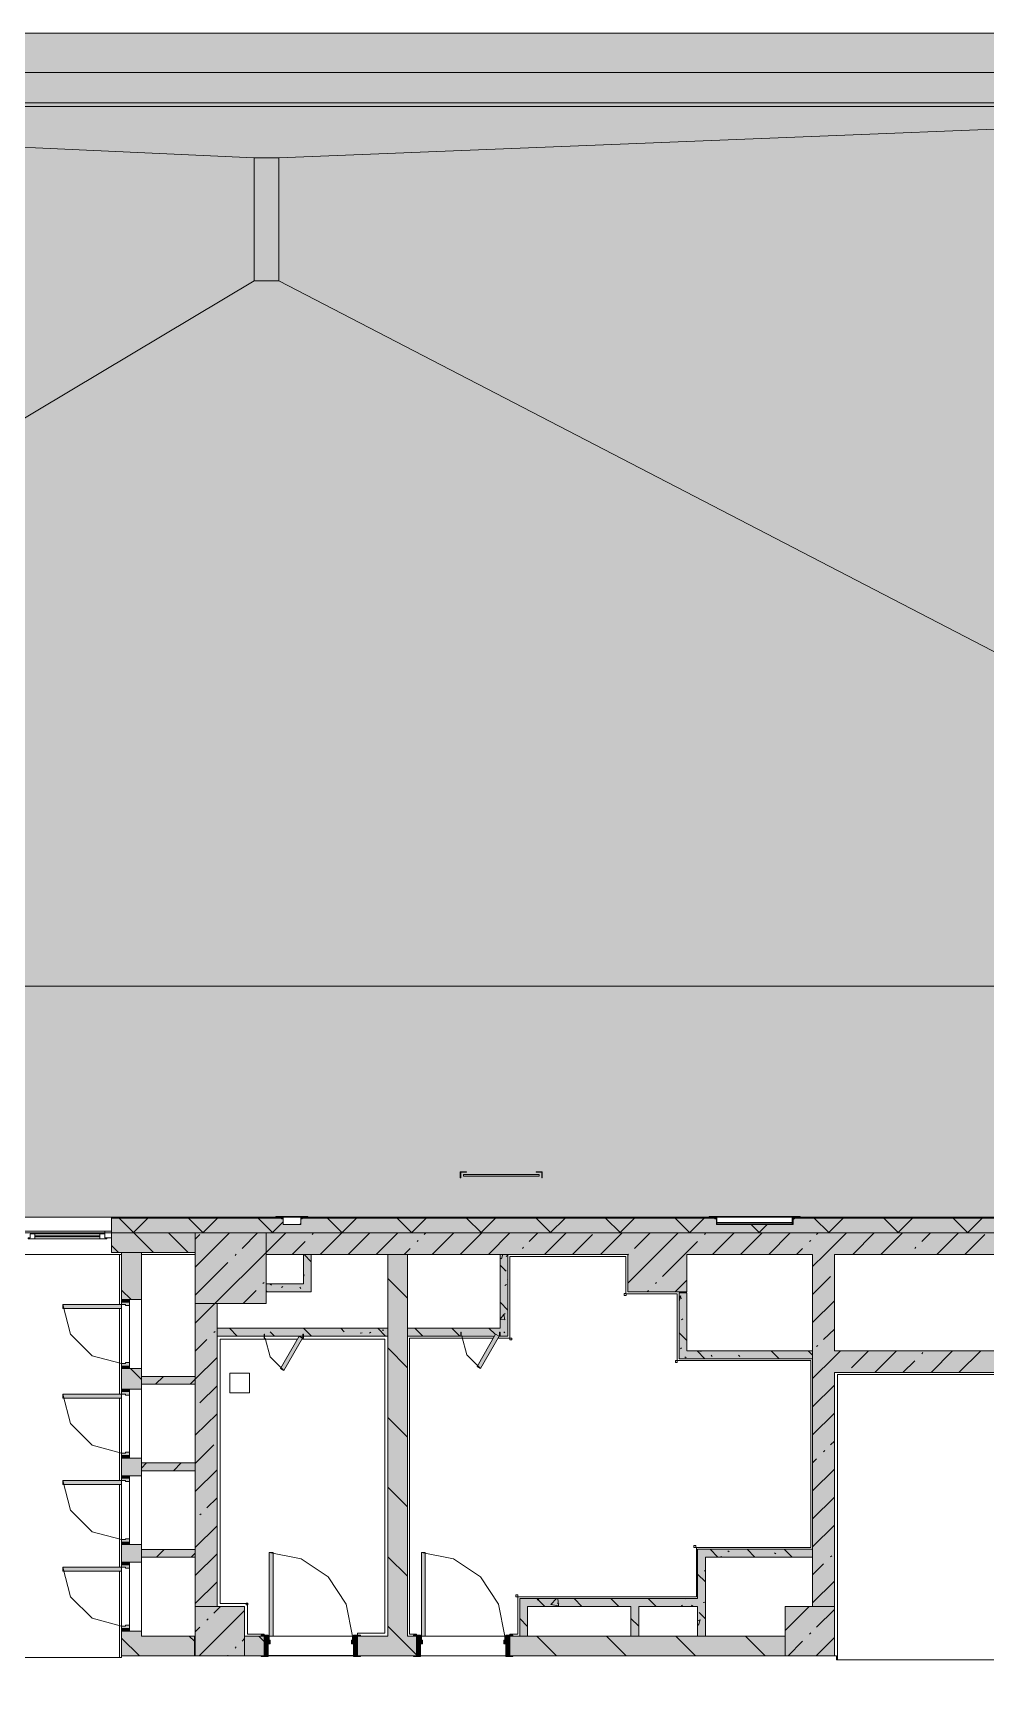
# Model space of a CAD drawing. Header units: millimetres. Extents: x -3817 to 677485, y -22715 to 103890.
# Drawn here: x 29029.9 to 29106.3, y 286.5 to 418.9 of the extents above; entities that cross this region are included whole.
import ezdxf

# ---------------------------------------------------------------- set-up
doc = ezdxf.new("R2010")
doc.units = ezdxf.units.MM
doc.layers.add('PDF _Геометрия', color=7, linetype='Continuous', true_color=0x1d1d1d)
doc.layers.add('PDF _Сплошная заливка', color=7, linetype='Continuous', true_color=0xffffff)

msp = doc.modelspace()

# ---------------------------------------------------------------- hatches: boundary and pattern name
at = {"layer": 'PDF _Сплошная заливка', "true_color": 0xd9d9d9, "transparency": 33554559}
msp.add_hatch(color=254, dxfattribs=at).paths.add_polyline_path([(28927.66, 319.47), (28932.88, 319.5), (28932.88, 324.07), (29240.17, 324.07), (29240.17, 391.23), (29202.13, 391.23), (29202.13, 418.87), (28916.02, 418.87), (28916.02, 319.47)])
at = {"layer": 'PDF _Сплошная заливка', "transparency": 33554559}
h = msp.add_hatch(color=256, dxfattribs=at)
h.paths.add_polyline_path([(29265.33, 322.82), (29266.95, 322.82), (29266.95, 324), (29220.88, 324), (29220.88, 322.82), (29250.64, 322.82)], flags=0)
h.paths.add_polyline_path([(29177.24, 322.82), (29187.81, 322.82), (29187.81, 324), (29171.33, 323.99), (29171.28, 323.49), (29165.25, 323.49), (29165.19, 324), (29136.64, 323.99), (29136.58, 323.49), (29127.4, 323.51), (29127.35, 324), (29090.81, 323.99), (29090.75, 323.49), (29084.72, 323.49), (29084.67, 324), (29051.39, 323.99), (29051.33, 323.49), (29049.97, 323.51), (29049.97, 324), (29036.24, 324), (29036.24, 322.82), (29176, 322.82)], flags=0)
h.paths.add_polyline_path([(29196.71, 322.82), (29196.66, 324), (29194.9, 324), (29194.9, 322.82)], flags=0)
h.paths.add_polyline_path([(29206.6, 322.82), (29213.8, 322.82), (29213.8, 324), (29199.62, 324), (29199.62, 322.82)], flags=0)
h.paths.add_polyline_path([(29008.41, 322.82), (29011.84, 322.82), (29011.84, 324), (29007.11, 324), (29007.11, 322.82)], flags=0)
h.paths.add_polyline_path([(28957.02, 322.82), (28988.21, 322.82), (28988.21, 324), (28935.3, 324), (28935.3, 323.55), (28934.12, 323.55), (28934.12, 322.82), (28942.34, 322.82)], flags=0)
h.paths.add_polyline_path([(29000.03, 322.82), (29000.03, 324), (28995.3, 324), (28995.3, 322.82)], flags=0)
h = msp.add_hatch(color=256, dxfattribs=at)
h.paths.add_polyline_path([(29037.77, 321.25), (29042.94, 321.25), (29042.94, 322.82), (29036.24, 322.82), (29036.24, 321.25), (29037.04, 321.25)], flags=0)
h.paths.add_polyline_path([(28971.71, 321.25), (28983.49, 321.25), (28983.49, 322.82), (28971.68, 322.82), (28971.68, 321.25)], flags=0)
h.paths.add_polyline_path([(29000.03, 321.25), (29000.03, 322.82), (28995.3, 322.82), (28995.3, 321.25)], flags=0)
h.paths.add_polyline_path([(29011.84, 321.25), (29011.84, 322.82), (29007.11, 322.82), (29007.11, 321.25), (29008.41, 321.25)], flags=0)
for points in [[(29048.61, 317.15), (29048.61, 322.82), (29042.94, 322.82), (29042.94, 317.15), (29045.11, 317.15)], [(29077.58, 318.1), (29082.31, 318.1), (29082.31, 322.82), (29077.58, 322.82), (29077.58, 319.5)], [(29059.94, 290.54), (29059.94, 321.09), (29058.37, 321.09), (29058.37, 290.54), (29059.79, 290.54)], [(29048.61, 318.1), (29052.23, 318.1), (29052.23, 318.73), (29048.61, 318.73), (29048.61, 318.25)], [(29042.94, 292.9), (29044.68, 292.9), (29044.68, 317.15), (29042.94, 317.15), (29042.94, 293.08)], [(29051.52, 314.55), (29058.37, 314.55), (29058.37, 315.18), (29044.68, 315.18), (29044.68, 314.55), (29051.25, 314.55)], [(29059.94, 314.55), (29066.95, 314.63), (29066.99, 314.71), (29067.35, 314.55), (29067.98, 314.55), (29067.98, 315.18), (29059.94, 315.18)], [(29092.38, 312.74), (29092.38, 313.37), (29082.31, 313.37), (29082.31, 312.74), (29089.15, 312.74)], [(29179.15, 311.64), (29179.15, 313.37), (29094.12, 313.37), (29094.12, 311.64), (29177.24, 311.64)], [(29083.17, 290.54), (29083.8, 290.54), (29083.8, 297.48), (29083.17, 297.48), (29083.17, 292.9)], [(29092.38, 296.85), (29092.38, 297.48), (29083.8, 297.48), (29083.8, 296.85), (29089.15, 296.85)], [(29083.17, 292.9), (29083.17, 293.53), (29069.55, 293.53), (29069.55, 292.9), (29078.45, 292.9)]]:
    msp.add_hatch(color=256, dxfattribs=at).paths.add_polyline_path(points)
h = msp.add_hatch(color=256, dxfattribs=at)
h.paths.add_polyline_path([(29187.81, 321.09), (29187.81, 322.82), (29176, 322.82), (29176, 321.09), (29185.07, 321.09)], flags=0)
h.paths.add_polyline_path([(29058.37, 321.09), (29077.58, 321.09), (29077.58, 322.82), (29048.61, 322.82), (29048.61, 321.09), (29052.23, 321.09)], flags=0)
h.paths.add_polyline_path([(29171.28, 321.09), (29171.28, 322.82), (29142.93, 322.82), (29142.93, 321.09), (29147.88, 321.09)], flags=0)
h.paths.add_polyline_path([(29138.21, 321.09), (29138.21, 322.82), (29112.23, 322.82), (29112.23, 321.09), (29118.52, 321.09)], flags=0)
h.paths.add_polyline_path([(29082.31, 321.09), (29107.5, 321.09), (29107.5, 322.82), (29082.31, 322.82)], flags=0)
h = msp.add_hatch(color=256, dxfattribs=at)
h.paths.add_polyline_path([(29037.04, 290.54), (29038.62, 290.54), (29038.62, 290.93), (29037.04, 290.93)], flags=0)
h.paths.add_polyline_path([(29037.67, 296.44), (29038.62, 296.44), (29038.62, 297.86), (29037.04, 297.86), (29037.04, 296.44)], flags=0)
h.paths.add_polyline_path([(29037.04, 303.37), (29038.62, 303.37), (29038.62, 304.79), (29037.04, 304.79)], flags=0)
h.paths.add_polyline_path([(29038.62, 310.3), (29038.62, 311.95), (29037.04, 311.95), (29037.04, 310.3), (29037.67, 310.3)], flags=0)
h.paths.add_polyline_path([(29037.04, 317.47), (29038.62, 317.47), (29038.62, 321.25), (29037.04, 321.25), (29037.04, 319.5)], flags=0)
at = {"layer": 'PDF _Сплошная заливка', "true_color": 0xe2e2e2, "transparency": 33554559}
h = msp.add_hatch(color=254, dxfattribs=at)
h.paths.add_polyline_path([(29037.04, 312.15), (29037.67, 312.15), (29037.67, 312.43), (29037.04, 312.35)], flags=0)
h.paths.add_polyline_path([(29037.67, 316.99), (29037.67, 317.27), (29037.04, 317.27), (29037.04, 317.07), (29037.36, 317.07)], flags=0)
h = msp.add_hatch(color=254, dxfattribs=at)
h.paths.add_polyline_path([(29037.67, 304.99), (29037.67, 305.26), (29037.04, 305.18), (29037.04, 304.99)], flags=0)
h.paths.add_polyline_path([(29037.67, 309.83), (29037.67, 310.11), (29037.04, 310.11), (29037.04, 309.91), (29037.36, 309.91)], flags=0)
h = msp.add_hatch(color=254, dxfattribs=at)
h.paths.add_polyline_path([(29037.04, 298.06), (29037.67, 298.06), (29037.67, 298.33), (29037.04, 298.26)], flags=0)
h.paths.add_polyline_path([(29037.67, 302.9), (29037.67, 303.18), (29037.04, 303.18), (29037.04, 302.98), (29037.36, 302.98)], flags=0)
h = msp.add_hatch(color=254, dxfattribs=at)
h.paths.add_polyline_path([(29037.04, 291.13), (29037.67, 291.13), (29037.67, 291.4), (29037.04, 291.33)], flags=0)
h.paths.add_polyline_path([(29037.67, 295.97), (29037.67, 296.25), (29037.04, 296.25), (29037.04, 296.05), (29037.36, 296.05)], flags=0)
at = {"layer": 'PDF _Сплошная заливка', "transparency": 33554559}
h = msp.add_hatch(color=256, dxfattribs=at)
h.paths.add_polyline_path([(29068.37, 288.96), (29090.18, 288.96), (29090.18, 290.54), (29068.13, 290.54), (29068.13, 288.96)], flags=0)
h.paths.add_polyline_path([(29048.46, 288.96), (29048.46, 290.54), (29046.87, 290.54), (29046.87, 288.96), (29048.22, 288.96)], flags=0)
h.paths.add_polyline_path([(29059.79, 288.96), (29060.65, 288.96), (29060.65, 290.54), (29055.94, 290.54), (29055.94, 288.96), (29056.17, 288.96)], flags=0)

# ---------------------------------------------------------------- linework, layer by layer
at = {"layer": 'PDF _Геометрия', "color": 7, "lineweight": 9}
for points in [[(28932.88, 319.46), (28916, 319.46), (28916, 418.88), (29202.13, 418.88), (29202.13, 391.23)], [(233.26, 342.57), (39123.26, 342.57)], [(29037.67, 317.47), (29038.62, 317.47), (29038.62, 321.25), (29042.94, 321.25), (29042.94, 322.82), (29036.24, 322.82), (29011.84, 322.82), (29011.84, 324.07), (29007.11, 324.07), (29007.11, 322.82), (29011.84, 322.82), (29011.84, 324.07)], [(29011.84, 322.82), (29036.24, 322.82), (29042.94, 322.82), (29187.81, 322.82), (29187.81, 324.07), (29171.3, 324.07)], [(29015.75, 324.07), (29030.43, 324.07)], [(29050, 324.07), (29036.24, 324.07), (29036.24, 322.82), (29036.24, 321.25), (29037.04, 321.25), (29037.04, 317.47), (29038.62, 317.47), (29038.62, 311.95), (29037.67, 311.95)], [(29036.24, 322.82), (29036.24, 324.07)], [(29049.98, 324.03), (29036.24, 324.03)], [(29049.97, 324), (29036.24, 324)], [(29039.59, 321.25), (29038.01, 322.82), (29036.83, 324)], [(29037.97, 322.82), (29039.15, 324)], [(29043.58, 322.82), (29042.4, 324)], [(29043.53, 322.82), (29044.72, 324)], [(29049.15, 322.82), (29047.96, 324)], [(29049.1, 322.82), (29049.97, 323.69)], [(29049.42, 324.07), (29049.9, 324.07), (29049.42, 324.07)], [(29051.36, 323.49), (29051.37, 323.49), (29051.37, 323.49), (29051.38, 323.5), (29051.38, 323.5), (29051.38, 323.5), (29051.39, 323.51), (29051.39, 323.51), (29051.39, 323.51), (29051.38, 323.5), (29051.38, 323.5), (29051.38, 323.5), (29051.37, 323.49), (29051.37, 323.49), (29051.36, 323.49), (29051.33, 323.49), (29050.02, 323.49), (29049.99, 323.49), (29049.99, 323.49), (29049.98, 323.49), (29049.98, 323.5), (29049.97, 323.5), (29049.97, 323.5), (29049.97, 323.51), (29049.97, 323.51), (29049.97, 323.99), (29049.97, 324.01), (29049.96, 324.03), (29049.95, 324.04), (29049.94, 324.05), (29049.93, 324.06), (29049.91, 324.06), (29049.9, 324.07), (29049.42, 324.07), (29051.94, 324.07)], [(29049.42, 324.07), (29049.9, 324.07), (29049.91, 324.06), (29049.93, 324.06), (29049.94, 324.05), (29049.95, 324.04), (29049.96, 324.03), (29049.97, 324.01), (29049.97, 323.99), (29049.97, 323.51), (29049.97, 323.51), (29049.97, 323.5), (29049.97, 323.5), (29049.98, 323.5), (29049.98, 323.49), (29049.99, 323.49), (29049.99, 323.49), (29051.36, 323.49), (29051.33, 323.49), (29050.02, 323.49), (29049.99, 323.49)], [(29049.97, 323.99), (29049.97, 323.51), (29049.97, 323.99)], [(29049.99, 323.49), (29050.02, 323.49), (29049.99, 323.49)], [(29051.36, 323.49), (29051.33, 323.49), (29051.36, 323.49)], [(29084.7, 324.07), (29051.35, 324.07)], [(29084.68, 324.03), (29051.37, 324.03)], [(29084.67, 324), (29051.38, 324)], [(29051.39, 323.99), (29051.39, 323.51), (29051.39, 323.99)], [(29051.94, 324.07), (29051.46, 324.07), (29051.94, 324.07)], [(29052.94, 321.09), (29054.67, 322.82), (29055.85, 324)], [(29054.71, 322.82), (29053.53, 324)], [(29060.28, 322.82), (29059.1, 324)], [(29060.24, 322.82), (29061.42, 324)], [(29065.85, 322.82), (29064.67, 324)], [(29065.8, 322.82), (29066.99, 324)], [(29071.42, 322.82), (29070.23, 324)], [(29071.37, 322.82), (29072.55, 324)], [(29076.98, 322.82), (29075.8, 324)], [(29076.94, 322.82), (29078.12, 324)], [(29082.55, 322.82), (29081.37, 324)], [(29082.51, 322.82), (29083.69, 324)], [(29084.12, 324.07), (29084.6, 324.07), (29084.12, 324.07)], [(29084.72, 324.07), (29084.72, 323.49), (29084.69, 323.49), (29084.69, 323.49), (29084.68, 323.49), (29084.68, 323.5), (29084.67, 323.5), (29084.67, 323.5), (29084.67, 323.51), (29084.67, 323.51), (29084.67, 323.99), (29084.67, 324.01), (29084.66, 324.03), (29084.65, 324.04), (29084.64, 324.05), (29084.63, 324.06), (29084.61, 324.06), (29084.6, 324.07), (29084.12, 324.07)], [(29084.67, 323.99), (29084.67, 323.51), (29084.67, 323.99)], [(29084.69, 323.49), (29084.72, 323.49), (29084.69, 323.49)], [(29090.75, 323.66), (29084.72, 323.66)], [(29084.72, 323.59), (29090.75, 323.59)], [(29084.72, 323.59), (29090.75, 323.59)], [(29084.72, 323.59), (29090.75, 323.59)], [(29090.75, 323.49), (29084.72, 323.49)], [(29088.12, 322.82), (29087.45, 323.49)], [(29088.07, 322.82), (29088.74, 323.49)], [(29091.36, 324.07), (29090.88, 324.07), (29090.86, 324.06), (29090.85, 324.06), (29090.84, 324.05), (29090.83, 324.04), (29090.82, 324.03), (29090.81, 324.01), (29090.81, 323.99), (29090.81, 323.51), (29090.81, 323.51), (29090.81, 323.5), (29090.8, 323.5), (29090.8, 323.5), (29090.8, 323.49), (29090.79, 323.49), (29090.79, 323.49), (29090.75, 323.49), (29090.75, 324.07)], [(29090.79, 323.49), (29090.75, 323.49), (29090.79, 323.49)], [(29127.38, 324.07), (29090.78, 324.07)], [(29127.36, 324.03), (29090.8, 324.03)], [(29127.35, 324), (29090.81, 324)], [(29090.81, 323.99), (29090.81, 323.51), (29090.81, 323.99)], [(29091.36, 324.07), (29090.88, 324.07), (29091.36, 324.07)], [(29093.69, 322.82), (29092.51, 324)], [(29093.64, 322.82), (29094.82, 324)], [(29099.25, 322.82), (29098.07, 324)], [(29099.21, 322.82), (29100.39, 324)], [(29104.82, 322.82), (29103.64, 324)], [(29104.78, 322.82), (29105.96, 324)], [(29036.24, 322.96), (29011.84, 322.96)], [(29035.85, 322.33), (29029.55, 322.33)], [(29030.1, 322.33), (29030.1, 322.73)], [(29030.1, 322.57), (29035.3, 322.57)], [(29035.3, 322.49), (29030.1, 322.49)], [(29035.3, 322.33), (29035.3, 322.73)], [(29035.69, 322.41), (29036.24, 322.41)], [(29036.8, 321.25), (29036.24, 321.8)], [(29042.37, 321.25), (29040.79, 322.82)], [(29042.94, 315.59), (29044.51, 317.15), (29048.61, 321.25), (29050.18, 322.82)], [(29042.94, 320.07), (29045.69, 322.82)], [(29042.94, 322.31), (29043.31, 322.69)], [(29046.68, 321.56), (29047.93, 322.82)], [(29185.07, 321.09), (29187.81, 321.09), (29187.81, 322.82), (29082.31, 322.82), (29077.58, 322.82), (29047.66, 322.82)], [(29050.69, 321.09), (29051.73, 322.12)], [(29052.29, 322.69), (29052.38, 322.78)], [(29055.18, 321.09), (29056.91, 322.82)], [(29057.43, 321.09), (29059.16, 322.82)], [(29060.71, 322.12), (29060.8, 322.22)], [(29061.27, 322.69), (29061.4, 322.82)], [(29061.92, 321.09), (29063.65, 322.82)], [(29064.16, 321.09), (29065.89, 322.82)], [(29066.41, 321.09), (29068.14, 322.82)], [(29069.69, 322.12), (29070.38, 322.82)], [(29070.9, 321.09), (29072.63, 322.82)], [(29073.14, 321.09), (29074.74, 322.69)], [(29075.39, 321.09), (29077.12, 322.82)], [(29077.58, 318.8), (29081.61, 322.82)], [(29078.11, 321.56), (29079.36, 322.82)], [(29080.35, 319.32), (29082.31, 321.28), (29083.16, 322.12)], [(29083.72, 322.69), (29083.81, 322.78)], [(29084.37, 321.09), (29086.1, 322.82)], [(29086.61, 321.09), (29088.34, 322.82)], [(29088.86, 321.09), (29090.59, 322.82)], [(29092.14, 322.12), (29092.23, 322.22)], [(29092.38, 320.13), (29093.35, 321.09), (29095.08, 322.82)], [(29092.7, 322.69), (29092.83, 322.82)], [(29095.59, 321.09), (29097.32, 322.82)], [(29097.84, 321.09), (29099.57, 322.82)], [(29101.12, 322.12), (29101.81, 322.82)], [(29102.33, 321.09), (29104.06, 322.82)], [(29104.57, 321.09), (29106.17, 322.69)], [(29037.04, 321.09), (29036.88, 321.09), (28988.37, 321.09), (28988.21, 321.09)], [(29038.62, 321.25), (29037.04, 321.25)], [(29038.62, 321.09), (29042.94, 321.09), (29038.62, 321.09)], [(29042.94, 321.25), (29042.94, 321.09)], [(29044.68, 315.18), (29058.37, 315.18), (29058.37, 321.09), (29059.94, 321.09), (29059.94, 315.18), (29064.2, 315.18), (29067.35, 315.18), (29067.35, 321.09), (29067.98, 321.09), (29077.58, 321.09), (29077.58, 318.1), (29082.31, 318.1), (29082.31, 321.09), (29092.38, 321.09), (29092.38, 313.37), (29082.31, 313.37), (29082.31, 318.02), (29081.68, 318.02), (29081.68, 312.74), (29082.31, 312.74), (29092.38, 312.74), (29092.38, 297.48), (29083.8, 297.48), (29083.17, 297.48), (29083.17, 293.53), (29069.55, 293.53), (29068.92, 293.53), (29068.92, 290.54), (29068.37, 290.54)], [(29046.12, 321), (29046.21, 321.1)], [(29048.61, 321.09), (29051.6, 321.09), (29051.6, 318.73), (29048.61, 318.73)], [(29048.61, 318.1), (29052.23, 318.1), (29052.23, 318.73), (29052.23, 321.09), (29058.37, 321.09)], [(29052.23, 321.09), (29051.6, 321.09)], [(29059.67, 321.09), (29060.15, 321.56)], [(29059.94, 321.09), (29067.35, 321.09)], [(29067.35, 314.55), (29067.98, 314.55), (29067.98, 315.18), (29067.98, 321.09)], [(29069.13, 321.56), (29069.22, 321.66)], [(29077.58, 321.04), (29077.64, 321.1)], [(29091.1, 321.09), (29091.58, 321.56)], [(29092.38, 296.85), (29092.38, 292.9), (29094.12, 292.9), (29094.12, 311.64), (29179.15, 311.64), (29179.15, 313.37), (29179.15, 321.09), (29183.49, 321.09)], [(29176, 321.09), (29177.42, 321.09), (29177.42, 313.37), (29094.12, 313.37), (29094.12, 321.09), (29107.5, 321.09)], [(29100.56, 321.56), (29100.65, 321.66)], [(29042.94, 317.82), (29045.55, 320.44)], [(29059.94, 317.59), (29058.37, 319.16)], [(29092.38, 317.88), (29093.82, 319.32)], [(29037.8, 317.47), (29037.04, 318.22)], [(29046.76, 317.15), (29047.8, 318.2)], [(29048.36, 318.76), (29048.45, 318.85)], [(29079.13, 318.1), (29079.23, 318.2)], [(29079.79, 318.76), (29079.88, 318.85)], [(29081.37, 318.1), (29082.31, 319.03)], [(29042.94, 317.15), (29042.94, 311.33), (29038.62, 311.33), (29038.62, 310.7), (29042.94, 310.7), (29042.94, 304.4), (29038.62, 304.4), (29038.62, 303.77), (29042.94, 303.77), (29042.94, 297.47), (29038.62, 297.47), (29038.62, 297.86), (29037.04, 297.86), (29037.04, 296.44), (29038.62, 296.44), (29038.62, 290.93), (29037.67, 290.93)], [(29037.04, 312.35), (29037.04, 316.76)], [(29044.68, 317.15), (29044.68, 315.18), (29044.68, 314.55), (29058.37, 314.55), (29058.37, 290.54), (29056.17, 290.54)], [(29092.38, 315.64), (29094.12, 317.37)], [(29058.37, 314.55), (29058.37, 315.18)], [(29059.94, 315.18), (29059.94, 314.55)], [(29037.67, 296.44), (29038.62, 296.44), (29038.62, 296.84), (29042.94, 296.84), (29042.94, 292.9), (29044.68, 292.9), (29044.68, 314.55)], [(29042.94, 313.34), (29043.87, 314.27)], [(29044.43, 314.83), (29044.52, 314.92)], [(29060.42, 290.54), (29059.94, 290.54), (29059.94, 314.55), (29064.2, 314.55), (29066.9, 314.55)], [(29093.26, 314.27), (29094.12, 315.12)], [(29042.54, 310.7), (29042.94, 311.1), (29044.68, 312.83)], [(29059.94, 312.02), (29058.37, 313.6)], [(29092.38, 311.15), (29094.12, 312.88), (29094.61, 313.37)], [(29092.38, 312.74), (29092.38, 313.37)], [(29092.7, 313.71), (29092.79, 313.8)], [(29095.5, 312.02), (29096.86, 313.37)], [(29097.37, 311.64), (29099.1, 313.37)], [(29099.61, 311.64), (29100.56, 312.58)], [(29101.12, 313.14), (29101.21, 313.24)], [(29101.86, 311.64), (29103.59, 313.37)], [(29104.1, 311.64), (29105.84, 313.37)], [(29038.62, 311.33), (29038.62, 311.95), (29037.04, 311.95), (29037.04, 310.3), (29038.62, 310.3), (29038.62, 310.7)], [(29038.62, 311.08), (29037.74, 311.95)], [(29039.76, 310.7), (29040.39, 311.33)], [(29042.94, 310.7), (29042.94, 311.33)], [(29037.67, 310.3), (29038.62, 310.3), (29038.62, 304.79), (29037.67, 304.79)], [(29043.31, 309.22), (29044.68, 310.58)], [(29092.38, 308.9), (29094.12, 310.63)], [(29037.04, 305.18), (29037.04, 309.59)], [(29042.94, 306.61), (29044.68, 308.34)], [(29059.94, 306.45), (29058.37, 308.03)], [(29092.38, 306.66), (29094.12, 308.39)], [(29093.82, 305.85), (29094.12, 306.14)], [(29038.62, 304.4), (29038.62, 304.79), (29037.04, 304.79), (29037.04, 303.37), (29038.62, 303.37), (29038.62, 303.77)], [(29042.94, 304.36), (29044.43, 305.85)], [(29092.38, 304.41), (29092.7, 304.73)], [(29093.26, 305.29), (29093.35, 305.38)], [(29037.67, 303.37), (29038.62, 303.37), (29038.62, 297.86), (29037.67, 297.86)], [(29038.62, 303.98), (29039.03, 304.4)], [(29041.18, 303.77), (29041.81, 304.4)], [(29042.94, 303.77), (29042.94, 304.4)], [(29042.94, 302.12), (29044.68, 303.85)], [(29092.38, 302.17), (29094.12, 303.9)], [(29037.04, 297.86), (29037.04, 302.66)], [(29059.94, 300.89), (29058.37, 302.46)], [(29043.87, 300.8), (29044.68, 301.6)], [(29092.38, 299.92), (29094.12, 301.65)], [(29042.94, 297.63), (29044.68, 299.36)], [(29043.31, 300.24), (29043.4, 300.33)], [(29092.38, 297.68), (29094.12, 299.41)], [(29038.62, 297.47), (29038.62, 296.84)], [(29039.82, 296.84), (29040.45, 297.47)], [(29042.6, 296.84), (29042.94, 297.18)], [(29042.94, 296.84), (29042.94, 297.47)], [(29042.94, 295.38), (29044.68, 297.11)], [(29059.94, 295.32), (29058.37, 296.89)], [(29090.18, 290.54), (29083.8, 290.54), (29083.8, 296.85), (29092.38, 296.85), (29092.38, 297.48)], [(29093.82, 296.87), (29093.91, 296.96)], [(29037.04, 290.93), (29037.04, 295.74)], [(29092.38, 295.43), (29093.26, 296.31)], [(29042.94, 293.14), (29044.68, 294.87)], [(29092.38, 293.19), (29094.12, 294.92)], [(29044.43, 292.38), (29044.95, 292.9)], [(29090.18, 290.98), (29092.1, 292.9)], [(29092.7, 291.26), (29094.12, 292.67)], [(29043.26, 288.96), (29046.87, 292.58)], [(29043.87, 291.82), (29043.96, 291.91)], [(29060.65, 289.04), (29059.16, 290.54), (29058.37, 291.33)], [(29038.46, 288.96), (29037.04, 290.38)], [(29042.87, 290.13), (29042.45, 290.54)], [(29042.94, 290.88), (29043.31, 291.26)], [(29046.68, 290.13), (29046.87, 290.33)], [(29048.22, 290.54), (29046.87, 290.54), (29046.87, 288.96), (29048.22, 288.96)], [(29048.46, 290.1), (29048.02, 290.54)], [(29048.46, 288.96), (29048.46, 290.54)], [(29049.17, 290.54), (29055.62, 290.54)], [(29055.94, 290.54), (29055.94, 288.96)], [(29060.65, 288.96), (29060.65, 290.54)], [(29061.05, 290.54), (29067.82, 290.54)], [(29068.13, 290.54), (29068.13, 288.96)], [(29068.37, 288.96), (29094.12, 288.96), (29094.12, 290.54)], [(29068.92, 290.54), (29069.55, 290.54)], [(29071.87, 288.96), (29070.29, 290.54)], [(29077.44, 288.96), (29075.86, 290.54)], [(29077.82, 290.54), (29078.45, 290.54)], [(29083, 288.96), (29081.43, 290.54)], [(29083.17, 290.54), (29083.8, 290.54)], [(29088.57, 288.96), (29087, 290.54)], [(29090.41, 288.96), (29091.58, 290.13)], [(29092.14, 290.69), (29092.23, 290.79)], [(29092.65, 288.96), (29094.12, 290.43)], [(29045.51, 288.96), (29045.55, 289.01)], [(29046.12, 289.57), (29046.21, 289.67)], [(29055.62, 288.96), (29048.77, 288.96)], [(29056.17, 288.96), (29060.42, 288.96)], [(29067.82, 288.96), (29060.97, 288.96)]]:
    msp.add_lwpolyline(points, dxfattribs=at)
at = {"layer": 'PDF _Геометрия', "color": 8, "lineweight": 9, "true_color": 0x808080}
msp.add_lwpolyline([(29240.17, 324.07), (29240.17, 391.23), (29202.13, 391.23), (29202.13, 418.87), (28916.02, 418.87), (28916.02, 319.47), (28932.88, 319.47), (28932.88, 324.07)], close=True, dxfattribs=at)
at = {"layer": 'PDF _Геометрия', "color": 8, "lineweight": 9, "true_color": 0x737373}
for points in [[(29202.11, 418.87), (29196.54, 413.3), (28921.59, 413.3), (28921.87, 413.01), (28921.88, 413.01), (28921.88, 413)], [(28932.88, 325.34), (28921.88, 325.34), (28921.88, 413), (29196.25, 413), (29196.25, 385.4)], [(29070.47, 327.49), (29064.42, 327.49)], [(29064.42, 327.35), (29064.42, 327.35), (29064.42, 327.35), (29064.42, 327.36), (29064.42, 327.37), (29064.42, 327.38), (29064.42, 327.4), (29064.42, 327.42), (29064.42, 327.44), (29064.42, 327.45), (29064.42, 327.47), (29064.42, 327.48), (29064.42, 327.49), (29064.42, 327.49), (29064.42, 327.49)], [(29064.42, 327.35), (29070.47, 327.35)], [(29070.47, 327.49), (29070.47, 327.49), (29070.47, 327.49), (29070.47, 327.48), (29070.47, 327.47), (29070.47, 327.45), (29070.47, 327.44), (29070.47, 327.42), (29070.47, 327.4), (29070.47, 327.38), (29070.47, 327.37), (29070.47, 327.36), (29070.47, 327.35), (29070.47, 327.35), (29070.47, 327.35)], [(29030.43, 324.07), (29036.24, 324.07)], [(29049.39, 324.12), (29050.02, 324.12), (29049.39, 324.12)], [(29084.12, 324.07), (29084.11, 324.07), (29084.11, 324.07), (29084.1, 324.07), (29084.1, 324.07), (29084.1, 324.08), (29084.09, 324.08), (29084.09, 324.09), (29084.09, 324.12)], [(29084.72, 324.1), (29090.75, 324.1)], [(29084.72, 324.1), (29090.75, 324.1)], [(29084.72, 324.1), (29090.75, 324.1)], [(29091.38, 324.12), (29091.38, 324.09), (29091.38, 324.08), (29091.38, 324.08), (29091.38, 324.07), (29091.38, 324.07), (29091.37, 324.07), (29091.37, 324.07), (29091.36, 324.07)]]:
    msp.add_lwpolyline(points, dxfattribs=at)
at = {"layer": 'PDF _Геометрия', "color": 253, "lineweight": 9, "true_color": 0xaaaaaa}
for points in [[(28898.58, 415.73), (28997, 415.73), (29103.57, 415.73), (29201.99, 415.73)], [(28935.86, 293.08), (28935.86, 318.72), (28938.22, 318.72), (28938.22, 320.92), (28958.85, 320.92), (28938.22, 320.92), (28938.22, 318.72), (28935.86, 318.72), (28935.86, 293.05), (28938.22, 293.05), (28938.22, 288.81), (29036.88, 288.81), (29036.88, 295.74), (29036.88, 288.81)], [(29036.88, 321.09), (29036.88, 317.07), (29036.88, 321.09), (28988.37, 321.09), (28988.37, 317.94), (28983.33, 317.94), (28983.33, 321.08), (28979.56, 321.08), (28979.56, 313.36), (28959.48, 313.36), (28959.48, 313.53), (28959.48, 313.36), (28979.56, 313.36), (28979.56, 321.08), (28983.33, 321.08), (28983.33, 317.94), (28988.37, 317.94), (28988.37, 321.09)], [(29224.03, 304.32), (29224.03, 321.09), (29199.78, 321.09), (29199.78, 317.94), (29194.74, 317.94), (29194.74, 320.93), (29185.23, 320.93), (29185.23, 288.64), (29094.28, 288.64), (29094.28, 288.96), (29068.37, 288.96)], [(29037.04, 316.76), (29037.04, 312.35), (29034.68, 312.98), (29032.95, 314.71), (29032.32, 317.07)], [(29037.04, 312.35), (29037.04, 317.07)], [(29037.67, 317.15), (29037.67, 312.27), (29037.67, 317.15)], [(29047.12, 293.15), (29044.92, 293.15), (29044.92, 314.31), (29051.11, 314.31), (29044.92, 314.31), (29044.92, 293.15), (29047.12, 293.15), (29047.12, 290.7), (29048.46, 290.7), (29048.46, 290.6), (29048.46, 290.7), (29047.12, 290.7), (29047.12, 293.08)], [(29048.53, 314.4), (29048.93, 312.9), (29050.02, 311.81)], [(29064.28, 314.55), (29064.68, 313.06), (29065.77, 311.96)], [(29094.28, 288.96), (29094.28, 288.64), (29094.37, 288.64), (29094.37, 311.48), (29185.23, 311.48)], [(29037.04, 309.59), (29037.04, 305.18), (29034.68, 305.82), (29032.95, 307.55), (29032.32, 309.91)], [(29037.04, 305.18), (29037.04, 309.91)], [(29037.67, 309.99), (29037.67, 305.11), (29037.67, 309.99)], [(29037.04, 298.26), (29034.68, 298.89), (29032.95, 300.62), (29032.32, 302.98)], [(29037.04, 302.98), (29037.04, 298.18), (29037.04, 302.66)], [(29037.67, 303.06), (29037.67, 298.18), (29037.67, 303.06)], [(29055.54, 290.54), (29055.03, 293.1), (29053.58, 295.27), (29051.41, 296.72), (29048.85, 297.23)], [(29067.74, 290.54), (29067.23, 293.1), (29065.78, 295.27), (29063.61, 296.72), (29061.05, 297.23)], [(29037.04, 291.33), (29034.68, 291.96), (29032.95, 293.69), (29032.32, 296.05)], [(29037.04, 296.05), (29037.04, 291.25), (29037.04, 295.74)], [(29037.67, 296.13), (29037.67, 291.25), (29037.67, 296.13)], [(29060.65, 290.6), (29060.65, 290.7), (29060.65, 290.6)], [(29048.22, 288.96), (29037.04, 288.96), (29037.04, 288.81), (28935.86, 288.81), (28935.86, 270.23), (28944.99, 270.23), (28944.99, 265.51), (28949.63, 265.51), (28944.99, 265.51), (28944.99, 270.23), (28935.86, 270.23), (28935.86, 288.81)], [(29037.04, 288.81), (29037.04, 288.96)], [(29048.77, 288.98), (29055.62, 288.98)], [(29055.62, 288.96), (29048.77, 288.96)], [(29060.42, 288.96), (29056.17, 288.96)]]:
    msp.add_lwpolyline(points, dxfattribs=at)
at = {"layer": 'PDF _Геометрия', "color": 9, "lineweight": 9, "true_color": 0xb7b7b7}
for points in [[(29152.28, 413), (29049.63, 408.88)], [(28924.3, 325.33), (29047.66, 399.04), (29047.66, 408.88), (29011.44, 410.56)], [(29047.66, 408.88), (29049.63, 408.88), (29049.63, 399.04)], [(29194.26, 324.07), (29049.63, 399.04), (29047.66, 399.04)]]:
    msp.add_lwpolyline(points, dxfattribs=at)
at = {"layer": 'PDF _Геометрия', "color": 8, "lineweight": 9, "true_color": 0x737373}
for points in [[(29064.15, 327.71), (29064.15, 327.22), (29064.2, 327.22), (29064.2, 327.67), (29064.65, 327.67), (29064.65, 327.71), (29064.15, 327.71), (29064.65, 327.71), (29064.65, 327.67), (29064.2, 327.67), (29064.2, 327.22), (29064.15, 327.22)], [(29070.73, 327.71), (29070.73, 327.22), (29070.68, 327.22), (29070.68, 327.67), (29070.24, 327.67), (29070.24, 327.71), (29070.73, 327.71), (29070.24, 327.71), (29070.24, 327.67), (29070.68, 327.67), (29070.68, 327.22), (29070.73, 327.22)], [(29049.42, 324.07), (29049.41, 324.07), (29049.41, 324.07), (29049.4, 324.07), (29049.4, 324.07), (29049.4, 324.08), (29049.39, 324.08), (29049.39, 324.09), (29049.39, 324.12), (29049.39, 324.09), (29049.39, 324.08), (29049.4, 324.08), (29049.4, 324.07), (29049.4, 324.07), (29049.41, 324.07), (29049.41, 324.07)], [(29049.39, 324.12), (29050.02, 324.12), (29051.33, 324.12), (29051.96, 324.12)], [(29051.96, 324.12), (29051.33, 324.12), (29050.02, 324.12), (29049.39, 324.12)], [(29051.96, 324.09), (29051.96, 324.12), (29051.33, 324.12), (29051.96, 324.12), (29051.96, 324.09), (29051.96, 324.08), (29051.96, 324.08), (29051.96, 324.07), (29051.95, 324.07), (29051.95, 324.07), (29051.94, 324.07), (29051.94, 324.07), (29051.94, 324.07), (29051.95, 324.07), (29051.95, 324.07), (29051.96, 324.07), (29051.96, 324.08), (29051.96, 324.08), (29051.96, 324.09), (29051.96, 324.08), (29051.96, 324.08), (29051.96, 324.07), (29051.95, 324.07), (29051.95, 324.07), (29051.94, 324.07), (29051.94, 324.07), (29051.94, 324.07), (29051.95, 324.07), (29051.95, 324.07), (29051.96, 324.07), (29051.96, 324.08), (29051.96, 324.08)], [(29084.09, 324.12), (29084.72, 324.12), (29084.09, 324.12), (29084.09, 324.09)], [(29084.09, 324.12), (29084.72, 324.12), (29090.75, 324.12), (29091.38, 324.12)], [(29090.75, 324.1), (29084.72, 324.1)], [(29090.75, 324.1), (29084.72, 324.1)], [(29091.38, 324.12), (29090.75, 324.12), (29091.38, 324.12), (29091.38, 324.09)]]:
    msp.add_lwpolyline(points, close=True, dxfattribs=at)
at = {"layer": 'PDF _Геометрия', "color": 7, "lineweight": 9}
for points in [[(29049.97, 323.51), (29049.97, 323.51), (29049.97, 323.5), (29049.97, 323.5), (29049.98, 323.5), (29049.98, 323.49), (29049.99, 323.49), (29049.99, 323.49), (29049.99, 323.49), (29049.98, 323.49), (29049.98, 323.5), (29049.97, 323.5), (29049.97, 323.5), (29049.97, 323.51)], [(29051.39, 323.51), (29051.39, 323.99), (29051.39, 324.01), (29051.39, 324.03), (29051.4, 324.04), (29051.41, 324.05), (29051.43, 324.06), (29051.44, 324.06), (29051.46, 324.07), (29051.94, 324.07), (29051.46, 324.07), (29051.44, 324.06), (29051.43, 324.06), (29051.41, 324.05), (29051.4, 324.04), (29051.39, 324.03), (29051.39, 324.01), (29051.39, 323.99)], [(29084.67, 323.51), (29084.67, 323.51), (29084.67, 323.5), (29084.67, 323.5), (29084.68, 323.5), (29084.68, 323.49), (29084.69, 323.49), (29084.69, 323.49), (29084.69, 323.49), (29084.68, 323.49), (29084.68, 323.5), (29084.67, 323.5), (29084.67, 323.5), (29084.67, 323.51)], [(29090.75, 323.59), (29084.72, 323.59)], [(29090.75, 323.59), (29084.72, 323.59)], [(29029.55, 322.33), (29035.85, 322.33), (29035.85, 322.41), (29035.69, 322.41), (29035.69, 322.73), (29029.71, 322.73), (29029.71, 322.41), (29029.55, 322.41)], [(29036.24, 322.96), (29036.24, 322.41), (29035.69, 322.41), (29035.69, 322.96)], [(29048.61, 322.82), (29042.94, 322.82), (29042.94, 317.15), (29048.61, 317.15)], [(29077.44, 317.8), (29077.44, 317.96), (29077.28, 317.96), (29077.28, 317.8)], [(29068.28, 314.4), (29068.13, 314.4), (29068.13, 314.25), (29068.28, 314.25)], [(29081.54, 312.6), (29081.39, 312.6), (29081.39, 312.44), (29081.54, 312.44)], [(29083.03, 297.63), (29083.03, 297.78), (29082.87, 297.78), (29082.87, 297.63)], [(29046.87, 292.9), (29042.94, 292.9), (29042.94, 288.96), (29046.87, 288.96)], [(29047, 293.18), (29047, 293.03), (29047.15, 293.03), (29047.15, 293.18)], [(29068.78, 293.68), (29068.78, 293.83), (29068.62, 293.83), (29068.62, 293.68)], [(29077.82, 290.54), (29069.55, 290.54), (29069.55, 292.9), (29077.82, 292.9)], [(29078.45, 292.9), (29083.17, 292.9), (29083.17, 290.54), (29078.45, 290.54)], [(29094.12, 292.9), (29090.18, 292.9), (29090.18, 288.96), (29094.12, 288.96)], [(29037.04, 290.54), (29037.04, 288.96), (29042.87, 288.96), (29042.87, 290.54), (29038.62, 290.54), (29038.62, 290.93), (29037.04, 290.93)]]:
    msp.add_lwpolyline(points, close=True, dxfattribs=at)
at = {"layer": 'PDF _Геометрия', "color": 8, "lineweight": 9, "true_color": 0x787878}
for points in [[(29052.23, 320.51), (29051.65, 321.09)], [(29067.35, 321.06), (29067.42, 321.09)], [(29067.35, 320.8), (29067.45, 320.73)], [(29067.45, 320.73), (29067.57, 321.09)], [(29067.83, 320.93), (29067.93, 321.01)], [(29051.6, 319.44), (29051.65, 319.46)], [(29051.6, 319.31), (29051.65, 319.46)], [(29067.83, 319.75), (29067.35, 320.24)], [(29067.69, 319.86), (29067.8, 319.79)], [(29048.7, 318.1), (29048.61, 318.19)], [(29048.93, 318.72), (29049.03, 318.64)], [(29049.84, 318.44), (29049.94, 318.52)], [(29051.4, 318.37), (29051.3, 318.47)], [(29067.74, 318.6), (29067.85, 318.68)], [(29067.93, 319.08), (29067.98, 319.04)], [(29067.98, 316.64), (29067.35, 317.27)], [(29081.89, 317.57), (29081.68, 317.79)], [(29081.68, 317.72), (29081.83, 317.78)], [(29081.68, 317.36), (29081.69, 317.35)], [(29081.69, 317.35), (29081.83, 317.78)], [(29046.3, 314.55), (29045.67, 315.18)], [(29052.24, 314.55), (29051.61, 315.18)], [(29054.87, 314.9), (29054.59, 315.18)], [(29058.18, 314.55), (29057.55, 315.18)], [(29061.15, 314.55), (29060.52, 315.18)], [(29064.12, 314.55), (29063.49, 315.18)], [(29066.97, 314.67), (29066.46, 315.18)], [(29067.35, 315.92), (29067.66, 316.29)], [(29067.35, 315.89), (29067.74, 315.85)], [(29067.66, 316.27), (29067.76, 316.35)], [(29067.74, 315.85), (29067.66, 316.29)], [(29081.88, 315.85), (29081.98, 315.93)], [(29049.28, 314.55), (29048.93, 314.9)], [(29056.15, 314.79), (29056.29, 314.81)], [(29056.89, 314.8), (29057, 314.88)], [(29057.91, 315.02), (29058.04, 315.04)], [(29067.65, 314.9), (29067.74, 314.81)], [(29082.31, 314.19), (29081.68, 314.82)], [(29081.79, 313.52), (29081.89, 313.6)], [(29082.14, 312.88), (29082.26, 312.81)], [(29083.75, 312.74), (29083.12, 313.37)], [(29083.35, 313.33), (29083.48, 313.35)], [(29084.24, 313.02), (29084.34, 312.93)], [(29086.54, 312.92), (29086.45, 313.02)], [(29089.69, 312.74), (29089.06, 313.37)], [(29092.38, 313.02), (29092.03, 313.37)], [(29084.8, 296.85), (29084.17, 297.48)], [(29084.92, 296.85), (29085.07, 296.91)], [(29085.06, 296.85), (29085.07, 296.91)], [(29085.58, 297.35), (29085.69, 297.28)], [(29087.76, 296.85), (29087.13, 297.48)], [(29089.32, 297.19), (29089.43, 297.12)], [(29090.73, 296.85), (29090.1, 297.48)], [(29083.8, 294.87), (29083.17, 295.5)], [(29083.7, 295.75), (29083.8, 295.76)], [(29070.93, 292.9), (29070.3, 293.53)], [(29070.34, 293.41), (29070.45, 293.49)], [(29072.03, 292.95), (29071.4, 293.05), (29071.87, 293.53)], [(29071.95, 293.19), (29072.05, 293.1)], [(29072.03, 292.95), (29071.96, 293.53)], [(29073.9, 292.9), (29073.27, 293.53)], [(29076.87, 292.9), (29076.25, 293.52)], [(29079.84, 292.9), (29079.21, 293.53)], [(29081.86, 292.99), (29081.99, 293.01)], [(29082.19, 293.52), (29082.18, 293.53)], [(29082.78, 292.93), (29082.68, 293.02)], [(29083.61, 293.22), (29083.74, 293.24)], [(29069.55, 291.31), (29068.92, 291.94)], [(29078.45, 291.32), (29077.82, 291.95)], [(29083.17, 291.76), (29083.37, 291.84)], [(29083.17, 291.45), (29083.23, 291.41)], [(29083.23, 291.41), (29083.37, 291.84)], [(29083.8, 291.91), (29083.28, 292.43)]]:
    msp.add_lwpolyline(points, dxfattribs=at)
at = {"layer": 'PDF _Геометрия', "color": 253, "lineweight": 9, "true_color": 0xaaaaaa}
for points in [[(29067.18, 314.4), (29068.13, 314.4), (29068.13, 320.93), (29077.43, 320.93), (29077.43, 317.94), (29081.52, 317.94), (29081.52, 312.59), (29092.23, 312.59), (29092.23, 297.63), (29083.09, 297.63), (29083.09, 293.69), (29068.76, 293.69), (29068.76, 290.7), (29068.13, 290.7), (29068.13, 290.6), (29068.13, 290.7), (29068.76, 290.7), (29068.76, 293.69), (29083.09, 293.69), (29083.09, 297.63), (29092.23, 297.63), (29092.23, 312.59), (29081.52, 312.59), (29081.52, 317.94), (29077.43, 317.94), (29077.43, 320.93), (29068.13, 320.93), (29068.13, 314.4)], [(29032.32, 317.07), (29032.32, 316.76), (29037.04, 316.76), (29037.04, 317.07)], [(29036.88, 316.76), (29036.88, 309.91)], [(29037.67, 317.27), (29037.67, 317.47), (29037.04, 317.47), (29037.04, 317.27)], [(29037.04, 317.07), (29037.36, 317.07), (29037.36, 316.99), (29037.67, 316.99), (29037.67, 317.27), (29037.04, 317.27)], [(29048.49, 314.71), (29048.45, 314.71), (29048.45, 314.4), (29048.49, 314.4)], [(29050.02, 311.81), (29051.52, 314.4), (29051.25, 314.55), (29049.75, 311.96)], [(29058.13, 314.31), (29051.47, 314.31), (29058.13, 314.31), (29058.13, 290.78), (29055.94, 290.78), (29055.94, 290.6), (29055.94, 290.78), (29058.13, 290.78)], [(29051.56, 314.71), (29051.56, 314.4), (29051.6, 314.4), (29051.6, 314.71)], [(29060.65, 290.7), (29060.1, 290.7), (29060.1, 314.4), (29066.81, 314.4), (29060.1, 314.4), (29060.1, 290.7)], [(29064.24, 314.87), (29064.2, 314.87), (29064.2, 314.55), (29064.24, 314.55)], [(29065.77, 311.96), (29067.27, 314.55), (29066.99, 314.71), (29065.5, 312.12)], [(29067.31, 314.87), (29067.31, 314.55), (29067.35, 314.55), (29067.35, 314.87)], [(29037.04, 312.35), (29037.04, 312.15), (29037.67, 312.15), (29037.67, 312.43), (29037.36, 312.43), (29037.36, 312.35)], [(29037.67, 312.15), (29037.04, 312.15), (29037.04, 311.95), (29037.67, 311.95)], [(29047.28, 311.59), (29045.7, 311.59), (29045.7, 310.02), (29047.28, 310.02)], [(29047.28, 311.59), (29047.28, 310.02), (29045.7, 310.02), (29045.7, 311.59)], [(29185.23, 288.64), (29185.23, 311.48), (29094.37, 311.48), (29094.37, 288.64)], [(29032.32, 309.91), (29032.32, 309.59), (29037.04, 309.59), (29037.04, 309.91)], [(29037.67, 310.11), (29037.67, 310.3), (29037.04, 310.3), (29037.04, 310.11)], [(29037.04, 309.91), (29037.36, 309.91), (29037.36, 309.83), (29037.67, 309.83), (29037.67, 310.11), (29037.04, 310.11)], [(29036.88, 309.59), (29036.88, 302.98)], [(29037.04, 305.18), (29037.04, 304.99), (29037.67, 304.99), (29037.67, 305.26), (29037.36, 305.26), (29037.36, 305.18)], [(29037.67, 304.99), (29037.04, 304.99), (29037.04, 304.79), (29037.67, 304.79)], [(29037.67, 303.18), (29037.67, 303.37), (29037.04, 303.37), (29037.04, 303.18)], [(29032.32, 302.98), (29032.32, 302.66), (29037.04, 302.66), (29037.04, 302.98)], [(29036.88, 302.66), (29036.88, 296.05)], [(29037.04, 302.98), (29037.36, 302.98), (29037.36, 302.9), (29037.67, 302.9), (29037.67, 303.18), (29037.04, 303.18)], [(29037.04, 298.26), (29037.04, 298.06), (29037.67, 298.06), (29037.67, 298.33), (29037.36, 298.33), (29037.36, 298.26)], [(29037.67, 298.06), (29037.04, 298.06), (29037.04, 297.86), (29037.67, 297.86)], [(29048.85, 297.23), (29048.85, 290.54), (29049.17, 290.54), (29049.17, 297.23)], [(29061.05, 297.23), (29061.05, 290.54), (29061.36, 290.54), (29061.36, 297.23)], [(29032.32, 296.05), (29032.32, 295.74), (29037.04, 295.74), (29037.04, 296.05)], [(29037.67, 296.25), (29037.67, 296.44), (29037.04, 296.44), (29037.04, 296.25)], [(29037.04, 296.05), (29037.36, 296.05), (29037.36, 295.97), (29037.67, 295.97), (29037.67, 296.25), (29037.04, 296.25)], [(29037.04, 291.33), (29037.04, 291.13), (29037.67, 291.13), (29037.67, 291.4), (29037.36, 291.4), (29037.36, 291.33)], [(29037.67, 291.13), (29037.04, 291.13), (29037.04, 290.93), (29037.67, 290.93)], [(29048.77, 290.54), (29048.77, 290.6), (29048.22, 290.6), (29048.22, 290.54)], [(29048.65, 288.96), (29048.65, 290.54), (29048.46, 290.54), (29048.46, 288.96)], [(29048.85, 290.54), (29048.65, 290.54), (29048.65, 289.91), (29048.93, 289.91), (29048.93, 290.22), (29048.85, 290.22)], [(29048.77, 290.53), (29048.77, 290.54), (29048.65, 290.54), (29048.65, 290.53)], [(29055.54, 290.54), (29055.54, 290.22), (29055.46, 290.22), (29055.46, 289.91), (29055.74, 289.91), (29055.74, 290.54)], [(29055.62, 290.54), (29056.17, 290.54), (29056.17, 290.6), (29055.62, 290.6)], [(29055.62, 290.53), (29055.74, 290.53), (29055.74, 290.54), (29055.62, 290.54)], [(29055.74, 288.96), (29055.94, 288.96), (29055.94, 290.54), (29055.74, 290.54)], [(29060.97, 290.54), (29060.97, 290.6), (29060.42, 290.6), (29060.42, 290.54)], [(29060.85, 288.96), (29060.85, 290.54), (29060.65, 290.54), (29060.65, 288.96)], [(29061.05, 290.54), (29060.85, 290.54), (29060.85, 289.91), (29061.13, 289.91), (29061.13, 290.22), (29061.05, 290.22)], [(29060.97, 290.53), (29060.97, 290.54), (29060.85, 290.54), (29060.85, 290.53)], [(29067.74, 290.54), (29067.74, 290.22), (29067.66, 290.22), (29067.66, 289.91), (29067.94, 289.91), (29067.94, 290.54)], [(29067.82, 290.54), (29068.37, 290.54), (29068.37, 290.6), (29067.82, 290.6)], [(29067.82, 290.53), (29067.94, 290.53), (29067.94, 290.54), (29067.82, 290.54)], [(29067.94, 288.96), (29068.13, 288.96), (29068.13, 290.54), (29067.94, 290.54)], [(29048.77, 288.9), (29048.77, 288.96), (29048.22, 288.96), (29048.22, 288.9)], [(29048.77, 288.96), (29048.77, 289.91), (29048.65, 289.91), (29048.65, 288.96)], [(29055.62, 288.96), (29055.74, 288.96), (29055.74, 289.91), (29055.62, 289.91)], [(29055.62, 288.9), (29056.17, 288.9), (29056.17, 288.96), (29055.62, 288.96)], [(29060.97, 288.9), (29060.97, 288.96), (29060.42, 288.96), (29060.42, 288.9)], [(29060.97, 288.96), (29060.97, 289.91), (29060.85, 289.91), (29060.85, 288.96)], [(29067.82, 288.96), (29060.97, 288.96)], [(29067.82, 288.96), (29067.94, 288.96), (29067.94, 289.91), (29067.82, 289.91)], [(29067.82, 288.9), (29068.37, 288.9), (29068.37, 288.96), (29067.82, 288.96)]]:
    msp.add_lwpolyline(points, close=True, dxfattribs=at)
at = {"layer": 'PDF _Геометрия', "color": 7, "lineweight": 9}
for centre, radius in [((29051.36, 323.51), 0.0235), ((29090.79, 323.51), 0.0235), ((29090.88, 323.99), 0.0719)]:
    msp.add_circle(centre, radius, dxfattribs=at)
at = {"layer": 'PDF _Геометрия', "color": 8, "lineweight": 9, "true_color": 0x737373}
msp.add_circle((29084.12, 324.09), 0.0233, dxfattribs=at)
for centre, major_axis, ratio, start_param, end_param in [((29049.41, 324.09), (-0.0131, 0.017), 0.869683, 0.8273472582153113, 7.110532565394897), ((29091.36, 324.09), (0.013, 0.0168), 0.869685, 5.455827294717989, 11.73901260189757)]:
    msp.add_ellipse(centre, major_axis=major_axis, ratio=ratio, start_param=start_param, end_param=end_param, dxfattribs=at)
at = {"layer": 'PDF _Геометрия', "color": 7, "lineweight": 9}
for centre, major_axis, ratio, start_param, end_param in [((29049.9, 324), (-0.0586, 0.0376), 0.978044, 5.294292428662351, 11.57747773584194), ((29051.45, 324), (0.0466, 0.0518), 0.970722, 0.711922, 6.995107), ((29084.6, 324), (-0.0465, 0.0517), 0.970724, 5.571281, 11.854466)]:
    msp.add_ellipse(centre, major_axis=major_axis, ratio=ratio, start_param=start_param, end_param=end_param, dxfattribs=at)
at = {"layer": 'PDF _Сплошная заливка', "lineweight": 60, "transparency": 33554559}
for points in [[(29052.23, 318.73), (29052.23, 321.09), (29051.6, 318.73), (29051.6, 321.09)], [(29067.98, 315.18), (29067.98, 321.09), (29067.35, 315.18), (29067.35, 321.09)], [(29094.12, 292.9), (29094.12, 321.09), (29092.38, 292.9), (29092.38, 321.09)], [(29082.31, 312.74), (29082.31, 318.02), (29081.68, 312.74), (29081.68, 318.02)], [(29042.94, 310.7), (29042.94, 311.33), (29038.62, 310.7), (29038.62, 311.33)], [(29042.94, 303.77), (29042.94, 304.4), (29038.62, 303.77), (29038.62, 304.4)], [(29042.94, 296.84), (29042.94, 297.47), (29038.62, 296.84), (29038.62, 297.47)], [(29042.94, 288.96), (29046.87, 288.96), (29042.94, 292.9), (29046.87, 292.9)], [(29069.55, 290.54), (29069.55, 293.53), (29068.92, 290.54), (29068.92, 293.53)], [(29078.45, 290.54), (29078.45, 292.9), (29077.82, 290.54), (29077.82, 292.9)], [(29094.12, 288.96), (29094.12, 292.9), (29090.18, 288.96), (29090.18, 292.9)], [(29042.87, 288.96), (29042.87, 290.54), (29037.04, 288.96), (29037.04, 290.54)]]:
    msp.add_solid(points, dxfattribs=at)
at = {"layer": 'PDF _Сплошная заливка', "color": 254, "lineweight": 60, "true_color": 0xe2e2e2, "transparency": 33554559}
for points in [[(29032.32, 316.76), (29037.04, 316.76), (29032.32, 317.07), (29037.04, 317.07)], [(29050.02, 311.81), (29051.52, 314.4), (29049.75, 311.96), (29051.25, 314.55)], [(29065.77, 311.96), (29067.27, 314.55), (29065.5, 312.12), (29066.99, 314.71)], [(29032.32, 309.59), (29037.04, 309.59), (29032.32, 309.91), (29037.04, 309.91)], [(29032.32, 302.66), (29037.04, 302.66), (29032.32, 302.98), (29037.04, 302.98)], [(29049.17, 290.54), (29049.17, 297.23), (29048.85, 290.54), (29048.85, 297.23)], [(29061.36, 290.54), (29061.36, 297.23), (29061.05, 290.54), (29061.05, 297.23)], [(29032.32, 295.74), (29037.04, 295.74), (29032.32, 296.05), (29037.04, 296.05)], [(29048.77, 290.54), (29048.77, 290.6), (29048.22, 290.54)], [(29048.65, 289.91), (29048.93, 289.91), (29048.65, 290.54), (29048.85, 290.54)], [(29055.74, 289.91), (29055.74, 290.54), (29055.46, 289.91), (29055.54, 290.54)], [(29056.17, 290.54), (29056.17, 290.6), (29055.62, 290.54)], [(29060.97, 290.54), (29060.97, 290.6), (29060.42, 290.54)], [(29060.85, 289.91), (29061.13, 289.91), (29060.85, 290.54), (29061.05, 290.54)], [(29067.94, 289.91), (29067.94, 290.54), (29067.66, 289.91), (29067.74, 290.54)], [(29068.37, 290.54), (29068.37, 290.6), (29067.82, 290.54)], [(29048.77, 288.9), (29048.77, 288.96), (29048.22, 288.9)], [(29048.77, 288.96), (29048.77, 289.91), (29048.65, 288.96), (29048.65, 289.91)], [(29055.74, 288.96), (29055.74, 289.91), (29055.62, 288.96), (29055.62, 289.91)], [(29056.17, 288.9), (29056.17, 288.96), (29055.62, 288.9)], [(29060.97, 288.9), (29060.97, 288.96), (29060.42, 288.9)], [(29060.97, 288.96), (29060.97, 289.91), (29060.85, 288.96), (29060.85, 289.91)], [(29067.94, 288.96), (29067.94, 289.91), (29067.82, 288.96), (29067.82, 289.91)], [(29068.37, 288.9), (29068.37, 288.96), (29067.82, 288.9)]]:
    msp.add_solid(points, dxfattribs=at)
at = {"layer": 'PDF _Сплошная заливка', "color": 7, "lineweight": 60, "true_color": 0xfbfbfb, "transparency": 33554559}
for points in [[(29037.67, 317.27), (29037.67, 317.47), (29037.04, 317.27), (29037.04, 317.47)], [(29037.67, 311.95), (29037.67, 312.15), (29037.04, 311.95), (29037.04, 312.15)], [(29037.67, 310.11), (29037.67, 310.3), (29037.04, 310.11), (29037.04, 310.3)], [(29037.67, 304.79), (29037.67, 304.99), (29037.04, 304.79), (29037.04, 304.99)], [(29037.67, 303.18), (29037.67, 303.37), (29037.04, 303.18), (29037.04, 303.37)], [(29037.67, 297.86), (29037.67, 298.06), (29037.04, 297.86), (29037.04, 298.06)], [(29037.67, 296.25), (29037.67, 296.44), (29037.04, 296.25), (29037.04, 296.44)], [(29037.67, 290.93), (29037.67, 291.13), (29037.04, 290.93), (29037.04, 291.13)], [(29048.65, 288.96), (29048.65, 290.54), (29048.46, 288.96), (29048.46, 290.54)], [(29055.94, 288.96), (29055.94, 290.54), (29055.74, 288.96), (29055.74, 290.54)], [(29060.85, 288.96), (29060.85, 290.54), (29060.65, 288.96), (29060.65, 290.54)], [(29068.13, 288.96), (29068.13, 290.54), (29067.94, 288.96), (29067.94, 290.54)]]:
    msp.add_solid(points, dxfattribs=at)

doc.saveas('drawing.dxf')
